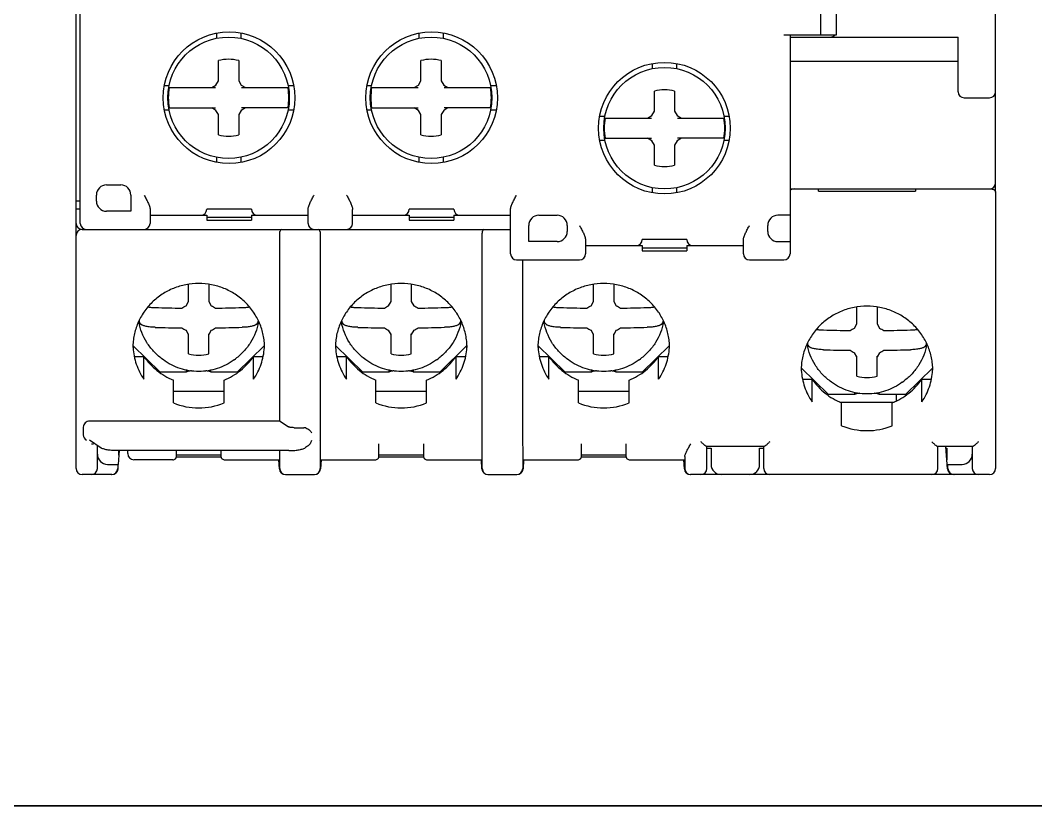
# Model space of a CAD drawing. Header units: millimetres. Extents: x 0 to 19177, y 0 to 12100.
# Drawn here: x 17107.3 to 17157.5, y 10344.9 to 10383.6 of the extents above; entities that cross this region are included whole.
import ezdxf

# ---------------------------------------------------------------- set-up
doc = ezdxf.new("R2010")
doc.units = ezdxf.units.MM
doc.header["$MEASUREMENT"] = 0
doc.layers.add('NetDam', color=7, linetype='Continuous', lineweight=35)

msp = doc.modelspace()

# ---------------------------------------------------------------- linework, layer by layer
at = {"color": 7, "linetype": 'Continuous'}
for p, q in [((17110.092, 10361.525), (17110.092, 10398.425)), ((17155.492, 10375.163), (17155.492, 10398.425)), ((17110.292, 10373.625), (17110.292, 10396.525)), ((17147.642, 10382.925), (17147.642, 10392.825)), ((17146.842, 10386.925), (17146.842, 10382.925)), ((17117.017, 10383.011), (17117.017, 10382.76)), ((17118.217, 10383.02), (17118.217, 10382.76)), ((17127.017, 10383.011), (17127.017, 10382.76)), ((17128.217, 10383.02), (17128.217, 10382.76)), ((17145.042, 10382.925), (17147.642, 10382.925)), ((17145.342, 10382.925), (17145.342, 10372.125)), ((17145.342, 10382.825), (17153.642, 10382.825)), ((17153.642, 10380.125), (17153.642, 10382.825)), ((17117.117, 10380.658), (17117.117, 10381.658)), ((17118.117, 10381.658), (17118.117, 10380.658)), ((17127.117, 10380.658), (17127.117, 10381.658)), ((17128.117, 10381.658), (17128.117, 10380.658)), ((17145.342, 10381.625), (17153.642, 10381.625)), ((17138.542, 10381.516), (17138.542, 10381.26)), ((17139.742, 10381.516), (17139.742, 10381.26)), ((17116.995, 10380.447), (17117.117, 10380.658)), ((17118.117, 10380.658), (17118.239, 10380.447)), ((17126.995, 10380.447), (17127.117, 10380.658)), ((17128.117, 10380.658), (17128.239, 10380.447)), ((17114.449, 10380.425), (17114.686, 10380.425)), ((17114.684, 10380.325), (17116.974, 10380.325)), ((17116.784, 10380.325), (17116.995, 10380.447)), ((17118.239, 10380.447), (17118.45, 10380.325)), ((17118.261, 10380.325), (17120.551, 10380.325)), ((17120.549, 10380.425), (17120.835, 10380.425)), ((17124.449, 10380.425), (17124.686, 10380.425)), ((17124.684, 10380.325), (17126.974, 10380.325)), ((17126.784, 10380.325), (17126.995, 10380.447)), ((17128.239, 10380.447), (17128.45, 10380.325)), ((17128.261, 10380.325), (17130.551, 10380.325)), ((17130.549, 10380.425), (17130.835, 10380.425)), ((17138.642, 10379.158), (17138.642, 10380.158)), ((17139.642, 10380.158), (17139.642, 10379.158)), ((17153.942, 10379.825), (17155.192, 10379.825)), ((17114.449, 10379.225), (17114.684, 10379.225)), ((17114.684, 10379.325), (17116.974, 10379.325)), ((17116.995, 10379.203), (17116.784, 10379.325)), ((17117.117, 10378.992), (17116.995, 10379.203)), ((17118.239, 10379.203), (17118.117, 10378.992)), ((17118.45, 10379.325), (17118.239, 10379.203)), ((17120.551, 10379.325), (17118.261, 10379.325)), ((17120.55, 10379.225), (17120.835, 10379.225)), ((17124.449, 10379.225), (17124.684, 10379.225)), ((17124.684, 10379.325), (17126.974, 10379.325)), ((17126.995, 10379.203), (17126.784, 10379.325)), ((17127.117, 10378.992), (17126.995, 10379.203)), ((17128.239, 10379.203), (17128.117, 10378.992)), ((17128.45, 10379.325), (17128.239, 10379.203)), ((17130.551, 10379.325), (17128.261, 10379.325)), ((17130.55, 10379.225), (17130.835, 10379.225)), ((17138.52, 10378.947), (17138.642, 10379.158)), ((17139.642, 10379.158), (17139.764, 10378.947)), ((17117.117, 10377.992), (17117.117, 10378.992)), ((17118.117, 10378.992), (17118.117, 10377.992)), ((17127.117, 10377.992), (17127.117, 10378.992)), ((17128.117, 10378.992), (17128.117, 10377.992)), ((17135.949, 10378.925), (17136.211, 10378.925)), ((17136.209, 10378.825), (17138.499, 10378.825)), ((17138.309, 10378.825), (17138.52, 10378.947)), ((17139.764, 10378.947), (17139.975, 10378.825)), ((17139.786, 10378.825), (17142.076, 10378.825)), ((17142.074, 10378.925), (17142.335, 10378.925)), ((17135.949, 10377.725), (17136.209, 10377.725)), ((17136.209, 10377.825), (17138.499, 10377.825)), ((17138.52, 10377.703), (17138.309, 10377.825)), ((17138.642, 10377.492), (17138.52, 10377.703)), ((17139.764, 10377.703), (17139.642, 10377.492)), ((17139.975, 10377.825), (17139.764, 10377.703)), ((17142.076, 10377.825), (17139.786, 10377.825)), ((17142.075, 10377.725), (17142.335, 10377.725)), ((17138.642, 10376.492), (17138.642, 10377.492)), ((17139.642, 10377.492), (17139.642, 10376.492)), ((17117.017, 10376.89), (17117.017, 10376.639)), ((17118.217, 10376.89), (17118.217, 10376.63)), ((17127.017, 10376.89), (17127.017, 10376.639)), ((17128.217, 10376.89), (17128.217, 10376.63)), ((17111.592, 10375.525), (17112.292, 10375.525)), ((17138.542, 10375.39), (17138.542, 10375.134)), ((17139.742, 10375.39), (17139.742, 10375.134)), ((17145.342, 10375.325), (17155.192, 10375.325)), ((17145.392, 10375.325), (17145.392, 10375.284)), ((17146.742, 10375.208), (17146.742, 10375.325)), ((17146.742, 10375.208), (17151.542, 10375.208)), ((17151.542, 10375.325), (17151.542, 10375.208)), ((17155.492, 10375.145), (17155.492, 10361.525)), ((17110.292, 10374.725), (17110.092, 10374.725)), ((17111.092, 10374.725), (17111.092, 10375.025)), ((17112.792, 10375.025), (17112.792, 10374.225)), ((17110.292, 10374.325), (17110.092, 10374.325)), ((17112.792, 10374.225), (17111.592, 10374.225)), ((17113.742, 10374.311), (17113.742, 10373.625)), ((17118.742, 10374.325), (17116.542, 10374.325)), ((17121.542, 10373.625), (17121.542, 10374.311)), ((17123.742, 10373.625), (17123.742, 10374.311)), ((17128.742, 10374.325), (17126.542, 10374.325)), ((17131.542, 10372.125), (17131.542, 10374.311)), ((17113.742, 10374.025), (17116.542, 10374.025)), ((17116.542, 10374.025), (17116.542, 10373.775)), ((17116.542, 10373.925), (17118.742, 10373.925)), ((17116.542, 10373.775), (17118.742, 10373.775)), ((17118.742, 10374.025), (17118.742, 10373.775)), ((17118.742, 10374.025), (17121.542, 10374.025)), ((17123.742, 10374.025), (17126.542, 10374.025)), ((17126.542, 10374.025), (17126.542, 10373.775)), ((17126.542, 10373.925), (17128.742, 10373.925)), ((17126.542, 10373.775), (17128.742, 10373.775)), ((17128.742, 10374.025), (17128.742, 10373.775)), ((17128.742, 10374.025), (17131.542, 10374.025)), ((17132.942, 10374.025), (17133.842, 10374.025)), ((17145.342, 10374.025), (17144.742, 10374.025)), ((17110.392, 10373.325), (17131.542, 10373.325)), ((17112.242, 10373.325), (17112.242, 10373.318)), ((17120.146, 10363.863), (17120.146, 10373.09)), ((17122.138, 10373.09), (17122.138, 10363.863)), ((17130.146, 10362.74), (17130.146, 10373.09)), ((17132.442, 10372.725), (17132.442, 10373.525)), ((17134.342, 10373.525), (17134.342, 10373.225)), ((17144.242, 10373.225), (17144.242, 10373.525)), ((17133.842, 10372.725), (17132.442, 10372.725)), ((17135.242, 10372.811), (17135.242, 10372.125)), ((17140.242, 10372.825), (17138.042, 10372.825)), ((17143.042, 10372.125), (17143.042, 10372.811)), ((17144.742, 10372.725), (17145.342, 10372.725)), ((17135.242, 10372.525), (17138.042, 10372.525)), ((17138.042, 10372.525), (17138.042, 10372.275)), ((17138.042, 10372.425), (17140.242, 10372.425)), ((17138.042, 10372.275), (17140.242, 10372.275)), ((17140.242, 10372.525), (17140.242, 10372.275)), ((17140.242, 10372.525), (17143.042, 10372.525)), ((17131.842, 10371.825), (17134.942, 10371.825)), ((17132.138, 10371.825), (17132.138, 10362.74)), ((17143.342, 10371.825), (17145.042, 10371.825)), ((17115.642, 10369.767), (17115.642, 10370.616)), ((17116.642, 10370.616), (17116.642, 10369.767)), ((17125.642, 10369.767), (17125.642, 10370.616)), ((17126.642, 10370.616), (17126.642, 10369.767)), ((17135.642, 10369.767), (17135.642, 10370.616)), ((17136.642, 10370.616), (17136.642, 10369.767)), ((17115.52, 10369.56), (17115.642, 10369.767)), ((17116.642, 10369.767), (17116.764, 10369.56)), ((17125.52, 10369.56), (17125.642, 10369.767)), ((17126.642, 10369.767), (17126.764, 10369.56)), ((17135.52, 10369.56), (17135.642, 10369.767)), ((17136.642, 10369.767), (17136.764, 10369.56)), ((17148.642, 10368.66), (17148.642, 10369.495)), ((17149.642, 10369.495), (17149.642, 10368.66)), ((17113.309, 10368.633), (17113.209, 10368.754)), ((17119.076, 10368.754), (17118.976, 10368.633)), ((17123.309, 10368.633), (17123.209, 10368.754)), ((17129.076, 10368.754), (17128.976, 10368.633)), ((17133.309, 10368.633), (17133.209, 10368.754)), ((17139.076, 10368.754), (17138.976, 10368.633)), ((17148.52, 10368.453), (17148.642, 10368.66)), ((17149.642, 10368.66), (17149.764, 10368.453)), ((17115.642, 10368.14), (17115.52, 10368.345)), ((17115.642, 10367.182), (17115.642, 10368.17)), ((17116.764, 10368.345), (17116.642, 10368.14)), ((17116.642, 10367.182), (17116.642, 10368.17)), ((17125.642, 10368.14), (17125.52, 10368.345)), ((17125.642, 10367.182), (17125.642, 10368.17)), ((17126.764, 10368.345), (17126.642, 10368.14)), ((17126.642, 10367.182), (17126.642, 10368.17)), ((17135.642, 10368.14), (17135.52, 10368.345)), ((17135.642, 10367.182), (17135.642, 10368.17)), ((17136.764, 10368.345), (17136.642, 10368.14)), ((17136.642, 10367.182), (17136.642, 10368.17)), ((17112.897, 10367.59), (17114.242, 10366.277)), ((17119.388, 10367.59), (17118.042, 10366.277)), ((17122.897, 10367.59), (17124.242, 10366.277)), ((17129.388, 10367.59), (17128.042, 10366.277)), ((17132.897, 10367.59), (17134.242, 10366.277)), ((17139.388, 10367.59), (17138.042, 10366.277)), ((17146.309, 10367.527), (17146.209, 10367.648)), ((17152.076, 10367.648), (17151.976, 10367.527)), ((17148.642, 10367.034), (17148.52, 10367.239)), ((17149.764, 10367.239), (17149.642, 10367.034)), ((17112.96, 10367.054), (17113.436, 10367.054)), ((17113.436, 10365.929), (17113.436, 10367.054)), ((17114.398, 10366.887), (17114.324, 10366.942)), ((17117.887, 10366.887), (17117.961, 10366.942)), ((17118.848, 10365.929), (17118.848, 10367.054)), ((17118.848, 10367.054), (17119.324, 10367.054)), ((17122.96, 10367.054), (17123.436, 10367.054)), ((17123.436, 10365.929), (17123.436, 10367.054)), ((17124.398, 10366.887), (17124.324, 10366.942)), ((17127.887, 10366.887), (17127.961, 10366.942)), ((17128.848, 10365.929), (17128.848, 10367.054)), ((17128.848, 10367.054), (17129.324, 10367.054)), ((17132.96, 10367.054), (17133.436, 10367.054)), ((17133.436, 10365.929), (17133.436, 10367.054)), ((17134.398, 10366.887), (17134.324, 10366.942)), ((17137.887, 10366.887), (17137.961, 10366.942)), ((17138.848, 10365.929), (17138.848, 10367.054)), ((17138.848, 10367.054), (17139.324, 10367.054)), ((17148.642, 10366.076), (17148.642, 10367.064)), ((17149.642, 10366.076), (17149.642, 10367.064)), ((17114.187, 10366.282), (17114.242, 10366.277)), ((17115.542, 10366.277), (17114.242, 10366.277)), ((17115.542, 10366.277), (17115.542, 10366.375)), ((17116.742, 10366.277), (17116.742, 10366.375)), ((17118.042, 10366.277), (17116.742, 10366.277)), ((17118.098, 10366.282), (17118.042, 10366.277)), ((17124.187, 10366.282), (17124.242, 10366.277)), ((17125.542, 10366.277), (17124.242, 10366.277)), ((17125.542, 10366.277), (17125.542, 10366.375)), ((17126.742, 10366.277), (17126.742, 10366.375)), ((17128.042, 10366.277), (17126.742, 10366.277)), ((17128.098, 10366.282), (17128.042, 10366.277)), ((17134.187, 10366.282), (17134.242, 10366.277)), ((17135.542, 10366.277), (17134.242, 10366.277)), ((17135.542, 10366.277), (17135.542, 10366.375)), ((17136.742, 10366.277), (17136.742, 10366.375)), ((17138.042, 10366.277), (17136.742, 10366.277)), ((17138.098, 10366.282), (17138.042, 10366.277)), ((17145.896, 10366.485), (17147.242, 10365.17)), ((17152.389, 10366.485), (17151.042, 10365.17)), ((17114.892, 10364.757), (17114.892, 10365.882)), ((17117.392, 10364.757), (17117.392, 10365.882)), ((17124.892, 10364.757), (17124.892, 10365.882)), ((17127.392, 10364.757), (17127.392, 10365.882)), ((17134.892, 10364.757), (17134.892, 10365.882)), ((17137.392, 10364.757), (17137.392, 10365.882)), ((17145.96, 10365.933), (17146.436, 10365.933)), ((17146.436, 10364.807), (17146.436, 10365.933)), ((17147.398, 10365.781), (17147.324, 10365.836)), ((17150.887, 10365.781), (17150.961, 10365.836)), ((17151.848, 10365.933), (17152.324, 10365.933)), ((17151.848, 10364.807), (17151.848, 10365.933)), ((17117.392, 10365.325), (17114.892, 10365.325)), ((17127.392, 10365.325), (17124.892, 10365.325)), ((17137.392, 10365.325), (17134.892, 10365.325)), ((17147.164, 10365.177), (17147.242, 10365.17)), ((17148.542, 10365.17), (17147.242, 10365.17)), ((17148.542, 10365.17), (17148.542, 10365.268)), ((17149.742, 10365.17), (17149.742, 10365.268)), ((17151.042, 10365.17), (17149.742, 10365.17)), ((17150.592, 10364.854), (17150.592, 10365.17)), ((17151.121, 10365.177), (17151.042, 10365.17)), ((17147.808, 10364.8), (17150.477, 10364.8)), ((17147.892, 10363.636), (17147.892, 10364.761)), ((17150.392, 10363.636), (17150.392, 10364.761)), ((17110.442, 10363.57), (17110.442, 10363.179)), ((17120.146, 10363.863), (17110.765, 10363.863)), ((17120.158, 10363.853), (17120.574, 10363.582)), ((17122.142, 10363.863), (17122.127, 10363.853)), ((17122.142, 10363.863), (17122.138, 10363.863)), ((17122.142, 10363.863), (17122.142, 10362.886)), ((17120.859, 10363.538), (17121.326, 10363.538)), ((17111.327, 10362.534), (17110.75, 10362.928)), ((17110.842, 10362.74), (17110.947, 10362.74)), ((17111.142, 10361.525), (17111.142, 10362.634)), ((17121.512, 10362.617), (17121.416, 10362.555)), ((17122.142, 10362.886), (17122.127, 10362.876)), ((17122.138, 10362.884), (17122.138, 10362.74)), ((17125.042, 10362.118), (17125.042, 10362.74)), ((17127.242, 10362.74), (17127.242, 10362.118)), ((17135.042, 10362.118), (17135.042, 10362.74)), ((17137.242, 10362.74), (17137.242, 10362.118)), ((17144.049, 10362.603), (17141.235, 10362.603)), ((17141.242, 10361.525), (17141.242, 10362.603)), ((17144.042, 10361.525), (17144.042, 10362.603)), ((17154.349, 10362.603), (17152.635, 10362.603)), ((17152.642, 10361.525), (17152.642, 10362.603)), ((17153.122, 10361.504), (17153.044, 10362.603)), ((17154.342, 10362.603), (17154.342, 10361.525)), ((17111.142, 10362.125), (17111.153, 10362.125)), ((17120.588, 10362.403), (17112.119, 10362.403)), ((17112.209, 10362.403), (17112.171, 10361.725)), ((17112.642, 10362.256), (17112.642, 10362.403)), ((17117.246, 10362.088), (17115.039, 10362.088)), ((17115.042, 10362.118), (17115.042, 10362.403)), ((17115.042, 10362.191), (17117.242, 10362.191)), ((17117.242, 10362.403), (17117.242, 10362.118)), ((17120.142, 10361.525), (17120.142, 10362.403)), ((17122.142, 10362.45), (17122.142, 10361.525)), ((17127.246, 10362.088), (17125.039, 10362.088)), ((17125.042, 10362.191), (17127.242, 10362.191)), ((17130.142, 10361.525), (17130.142, 10362.45)), ((17132.142, 10362.45), (17132.142, 10361.525)), ((17137.246, 10362.088), (17135.039, 10362.088)), ((17135.042, 10362.191), (17137.242, 10362.191)), ((17140.142, 10362.108), (17140.142, 10361.525)), ((17141.242, 10362.525), (17141.442, 10362.525)), ((17141.442, 10362.525), (17141.442, 10361.725)), ((17143.842, 10361.725), (17143.842, 10362.525)), ((17143.842, 10362.525), (17144.042, 10362.525)), ((17153.049, 10362.525), (17153.078, 10362.525)), ((17153.085, 10362.125), (17153.078, 10362.125)), ((17154.331, 10362.125), (17154.342, 10362.125)), ((17111.642, 10361.725), (17112.171, 10361.725)), ((17112.142, 10361.725), (17112.142, 10361.525)), ((17112.158, 10361.508), (17112.171, 10361.724)), ((17114.859, 10361.956), (17112.942, 10361.956)), ((17117.425, 10361.956), (17120.142, 10361.956)), ((17120.126, 10361.508), (17120.101, 10361.956)), ((17122.142, 10361.956), (17124.859, 10361.956)), ((17122.184, 10361.956), (17122.158, 10361.508)), ((17127.425, 10361.956), (17130.142, 10361.956)), ((17130.126, 10361.508), (17130.101, 10361.956)), ((17132.142, 10361.956), (17134.859, 10361.956)), ((17132.184, 10361.956), (17132.158, 10361.508)), ((17137.425, 10361.956), (17140.142, 10361.956)), ((17140.126, 10361.508), (17140.101, 10361.956)), ((17153.107, 10361.725), (17153.842, 10361.725)), ((17153.142, 10361.525), (17153.142, 10361.725)), ((17111.859, 10361.225), (17110.392, 10361.225)), ((17120.426, 10361.225), (17121.859, 10361.225)), ((17130.426, 10361.225), (17131.859, 10361.225)), ((17155.192, 10361.225), (17140.426, 10361.225))]:
    msp.add_line(p, q, dxfattribs=at)
for centre, radius in [((17117.642, 10379.825), 3.25), ((17117.617, 10379.825), 3), ((17127.642, 10379.825), 3.25), ((17127.617, 10379.825), 3), ((17139.142, 10378.325), 3.25), ((17139.142, 10378.325), 3)]:
    msp.add_circle(centre, radius, dxfattribs=at)
for centre, radius, start, end in [((17147.342, 10383.125), 0.3, 270, 318.1335), ((17117.617, 10379.825), 1.9, 74.7425, 105.2575), ((17127.617, 10379.825), 1.9, 74.7425, 105.2575), ((17117.617, 10379.825), 2.976, 170.3274, 189.6726), ((17117.617, 10379.825), 2.976, 350.3274, 9.6726), ((17127.617, 10379.825), 2.976, 170.3274, 189.6726), ((17127.617, 10379.825), 2.976, 350.3274, 9.6726), ((17139.142, 10378.325), 1.9, 74.7425, 105.2575), ((17153.942, 10380.125), 0.3, 180, 270), ((17155.192, 10380.125), 0.3, 270, 0), ((17139.142, 10378.325), 2.976, 170.3274, 189.6726), ((17139.142, 10378.325), 2.976, 350.3274, 9.6726), ((17117.617, 10379.825), 1.9, 254.7425, 285.2575), ((17127.617, 10379.825), 1.9, 254.7425, 285.2575), ((17139.142, 10378.325), 1.9, 254.7425, 285.2575), ((17155.192, 10375.625), 0.3, 270, 0), ((17111.592, 10375.025), 0.5, 90, 180), ((17112.292, 10375.025), 0.5, 0, 90), ((17145.542, 10375.025), 0.3, 90, 131.8618), ((17111.592, 10374.725), 0.5, 180, 270), ((17116.242, 10374.325), 0.3, 270, 0), ((17119.042, 10374.325), 0.3, 180, 270), ((17126.242, 10374.325), 0.3, 270, 0), ((17129.042, 10374.325), 0.3, 180, 270), ((17110.392, 10373.625), 0.3, 180, 270), ((17110.592, 10373.625), 0.3, 180, 270), ((17113.442, 10373.625), 0.3, 270, 0), ((17121.842, 10373.625), 0.3, 180, 270), ((17123.442, 10373.625), 0.3, 270, 0), ((17132.942, 10373.525), 0.5, 90, 180), ((17133.842, 10373.525), 0.5, 0, 90), ((17144.742, 10373.525), 0.5, 90, 180), ((17110.392, 10373.025), 0.3, 90, 180), ((17133.842, 10373.225), 0.5, 270, 0), ((17144.742, 10373.225), 0.5, 180, 270), ((17137.742, 10372.825), 0.3, 270, 0), ((17140.542, 10372.825), 0.3, 180, 270), ((17131.842, 10372.125), 0.3, 180, 270), ((17134.942, 10372.125), 0.3, 270, 0), ((17143.342, 10372.125), 0.3, 180, 270), ((17145.042, 10372.125), 0.3, 270, 0), ((17116.128, 10442.24), 72.803, 268.32541, 269.35585), ((17074.912, 10442.062), 83.1, 299.08672, 299.25343), ((17157.373, 10442.062), 83.1, 240.74657, 240.91328), ((17116.151, 10442.508), 73.071, 270.64604, 271.67271), ((17126.128, 10442.24), 72.803, 268.32541, 269.35585), ((17084.912, 10442.062), 83.1, 299.08672, 299.25343), ((17167.373, 10442.062), 83.1, 240.74657, 240.91328), ((17126.151, 10442.508), 73.071, 270.64604, 271.67271), ((17136.128, 10442.24), 72.803, 268.32541, 269.35585), ((17094.912, 10442.062), 83.1, 299.08672, 299.25343), ((17177.373, 10442.062), 83.1, 240.74657, 240.91328), ((17136.151, 10442.508), 73.071, 270.64604, 271.67271), ((17116.005, 10369.272), 2.863, 189.5792, 190.5057), ((17116.008, 10369.243), 2.841, 188.446, 189.9028), ((17116.277, 10369.243), 2.841, 350.0972, 351.5542), ((17116.28, 10369.272), 2.863, 349.4943, 350.4209), ((17126.005, 10369.272), 2.863, 189.5792, 190.5057), ((17126.008, 10369.243), 2.841, 188.446, 189.9028), ((17126.277, 10369.243), 2.841, 350.0972, 351.5542), ((17126.28, 10369.272), 2.863, 349.4943, 350.4209), ((17136.005, 10369.272), 2.863, 189.5792, 190.5057), ((17136.008, 10369.243), 2.841, 188.446, 189.9028), ((17136.277, 10369.243), 2.841, 350.0972, 351.5542), ((17136.28, 10369.272), 2.863, 349.4943, 350.4209), ((17116.133, 10441.531), 73.071, 268.32729, 269.35396), ((17157.1, 10441.648), 84.275, 240.27176, 240.43692), ((17075.185, 10441.648), 84.275, 299.56308, 299.72824), ((17116.157, 10441.264), 72.803, 270.64415, 271.67459), ((17126.133, 10441.531), 73.071, 268.32729, 269.35396), ((17167.1, 10441.648), 84.275, 240.27176, 240.43692), ((17085.185, 10441.648), 84.275, 299.56308, 299.72824), ((17126.157, 10441.264), 72.803, 270.64415, 271.67459), ((17136.133, 10441.531), 73.071, 268.32729, 269.35396), ((17177.1, 10441.648), 84.275, 240.27176, 240.43692), ((17095.185, 10441.648), 84.275, 299.56308, 299.72824), ((17136.157, 10441.264), 72.803, 270.64415, 271.67459), ((17149.128, 10441.134), 72.803, 268.32541, 269.35585), ((17107.912, 10440.955), 83.1, 299.08672, 299.25343), ((17190.373, 10440.955), 83.1, 240.74657, 240.91328), ((17149.151, 10441.401), 73.071, 270.64604, 271.67271), ((17115.992, 10367.686), 3.1, 181.8945, 183.6003), ((17116.292, 10367.686), 3.1, 356.3997, 358.1055), ((17125.992, 10367.686), 3.1, 181.8945, 183.6003), ((17126.292, 10367.686), 3.1, 356.3997, 358.1055), ((17135.992, 10367.686), 3.1, 181.8945, 183.6003), ((17136.292, 10367.686), 3.1, 356.3997, 358.1055), ((17149.005, 10368.166), 2.863, 189.7787, 190.5057), ((17149.008, 10368.136), 2.841, 188.6733, 189.9028), ((17149.277, 10368.136), 2.841, 350.0972, 351.327), ((17149.279, 10368.166), 2.863, 349.4943, 350.2215), ((17116.142, 10369.061), 1.945, 255.1, 284.9), ((17126.142, 10369.061), 1.945, 255.1, 284.9), ((17136.142, 10369.061), 1.945, 255.1, 284.9), ((17149.133, 10440.425), 73.071, 268.32729, 269.35396), ((17190.1, 10440.542), 84.275, 240.27176, 240.43692), ((17108.185, 10440.542), 84.275, 299.56308, 299.72824), ((17149.157, 10440.158), 72.803, 270.64415, 271.67459), ((17148.992, 10366.565), 3.1, 181.8945, 183.6003), ((17149.142, 10367.955), 1.945, 255.1, 284.9), ((17149.292, 10366.565), 3.1, 356.3997, 358.1055), ((17116.142, 10367.836), 3.323, 247.9028, 292.0972), ((17126.142, 10367.836), 3.323, 247.9028, 292.0972), ((17136.142, 10367.836), 3.323, 247.9028, 292.0972), ((17149.142, 10366.714), 3.323, 247.9028, 292.0972), ((17111.642, 10362.225), 0.5, 180, 270), ((17112.942, 10362.256), 0.3, 180, 270), ((17153.842, 10362.225), 0.5, 270, 0), ((17141.942, 10361.725), 0.5, 180, 270), ((17143.342, 10361.725), 0.5, 270, 0), ((17110.392, 10361.525), 0.3, 180, 270), ((17110.842, 10361.525), 0.3, 270, 0), ((17111.842, 10361.525), 0.3, 270, 0), ((17111.859, 10361.525), 0.3, 270, 356.7481), ((17120.426, 10361.525), 0.3, 183.2519, 270), ((17120.442, 10361.525), 0.3, 180, 270), ((17121.842, 10361.525), 0.3, 270, 0), ((17121.859, 10361.525), 0.3, 270, 356.7481), ((17130.426, 10361.525), 0.3, 183.2519, 270), ((17130.442, 10361.525), 0.3, 180, 270), ((17131.842, 10361.525), 0.3, 270, 0), ((17131.859, 10361.525), 0.3, 270, 356.7481), ((17140.426, 10361.525), 0.3, 183.2519, 270), ((17140.442, 10361.525), 0.3, 180, 270), ((17140.942, 10361.525), 0.3, 270, 0), ((17144.342, 10361.525), 0.3, 180, 270), ((17152.342, 10361.525), 0.3, 270, 0), ((17153.422, 10361.525), 0.3, 184.0856, 270), ((17153.442, 10361.525), 0.3, 180, 270), ((17154.642, 10361.525), 0.3, 180, 270), ((17155.192, 10361.525), 0.3, 270, 0)]:
    msp.add_arc(centre, radius, start, end, dxfattribs=at)
for centre, major_axis, ratio, start_param, end_param in [((17120.242, 10373.025), (-0.024, 0.3), 0.32355, -0.026084, 0.764281), ((17122.042, 10373.025), (0.024, 0.3), 0.32355, -0.764281, 0.026084), ((17130.242, 10373.025), (-0.024, 0.3), 0.32355, -0.026084, 0.764281), ((17110.765, 10363.57), (0.323, 0), 0.906468, 1.570796, 3.141593), ((17110.765, 10363.179), (0.323, 0), 0.906468, -3.141593, -2.108956), ((17121.326, 10363.245), (0.316, 0), 0.926196, 1.249046, 1.570796), ((17112.267, 10368.713), (0.071, 6.541), 0.002236, -3.092871, -2.875146), ((17153.037, 10366.912), (-0.054, 4.968), 0.002944, -3.630067, -3.190277)]:
    msp.add_ellipse(centre, major_axis=major_axis, ratio=ratio, start_param=start_param, end_param=end_param, dxfattribs=at)
for points, knots in [([(17155.192, 10375.325), (17155.206, 10375.325), (17155.232, 10375.325), (17155.275, 10375.324), (17155.321, 10375.32), (17155.368, 10375.309), (17155.409, 10375.291), (17155.443, 10375.266), (17155.47, 10375.233), (17155.488, 10375.191), (17155.492, 10375.161), (17155.492, 10375.145)], [0, 0, 0, 0, 0.105671, 0.191865, 0.330711, 0.449267, 0.558411, 0.663473, 0.768822, 0.879176, 1, 1, 1, 1]), ([(17113.442, 10375.025), (17113.477, 10374.962), (17113.544, 10374.839), (17113.623, 10374.685), (17113.678, 10374.564), (17113.711, 10374.476), (17113.735, 10374.393), (17113.742, 10374.337), (17113.742, 10374.311)], [0, 0, 0, 0, 0.273805, 0.539503, 0.666193, 0.786539, 0.898455, 1, 1, 1, 1]), ([(17121.542, 10374.311), (17121.542, 10374.337), (17121.55, 10374.393), (17121.574, 10374.476), (17121.607, 10374.564), (17121.661, 10374.685), (17121.741, 10374.839), (17121.808, 10374.962), (17121.842, 10375.025)], [0, 0, 0, 0, 0.101545, 0.213461, 0.333807, 0.460497, 0.726195, 1, 1, 1, 1]), ([(17123.442, 10375.025), (17123.477, 10374.962), (17123.544, 10374.839), (17123.623, 10374.685), (17123.678, 10374.564), (17123.711, 10374.476), (17123.735, 10374.393), (17123.742, 10374.337), (17123.742, 10374.311)], [0, 0, 0, 0, 0.273805, 0.539504, 0.666193, 0.786539, 0.898455, 1, 1, 1, 1]), ([(17131.542, 10374.311), (17131.542, 10374.337), (17131.55, 10374.393), (17131.574, 10374.476), (17131.607, 10374.564), (17131.661, 10374.685), (17131.741, 10374.839), (17131.808, 10374.962), (17131.842, 10375.025)], [0, 0, 0, 0, 0.101545, 0.213461, 0.333807, 0.460497, 0.726195, 1, 1, 1, 1]), ([(17120.146, 10373.09), (17120.146, 10373.116), (17120.147, 10373.154), (17120.151, 10373.203), (17120.155, 10373.226), (17120.158, 10373.236)], [0, 0, 0, 0, 0.537668, 0.780272, 1, 1, 1, 1]), ([(17122.127, 10373.236), (17122.13, 10373.226), (17122.133, 10373.203), (17122.138, 10373.154), (17122.138, 10373.116), (17122.138, 10373.09)], [0, 0, 0, 0, 0.219728, 0.462332, 1, 1, 1, 1]), ([(17130.146, 10373.09), (17130.146, 10373.116), (17130.147, 10373.154), (17130.151, 10373.203), (17130.155, 10373.226), (17130.158, 10373.236)], [0, 0, 0, 0, 0.537668, 0.780272, 1, 1, 1, 1]), ([(17134.942, 10373.525), (17134.977, 10373.462), (17135.044, 10373.339), (17135.123, 10373.185), (17135.178, 10373.064), (17135.211, 10372.976), (17135.235, 10372.893), (17135.242, 10372.837), (17135.242, 10372.811)], [0, 0, 0, 0, 0.273805, 0.539504, 0.666193, 0.786539, 0.898457, 1, 1, 1, 1]), ([(17143.042, 10372.811), (17143.042, 10372.837), (17143.05, 10372.893), (17143.074, 10372.976), (17143.107, 10373.064), (17143.161, 10373.185), (17143.241, 10373.339), (17143.308, 10373.462), (17143.342, 10373.525)], [0, 0, 0, 0, 0.101545, 0.213461, 0.333807, 0.460497, 0.726195, 1, 1, 1, 1]), ([(17119.392, 10367.491), (17119.392, 10367.595), (17119.382, 10367.802), (17119.335, 10368.109), (17119.258, 10368.411), (17119.114, 10368.801), (17118.862, 10369.261), (17118.523, 10369.663), (17118.209, 10369.941), (17117.952, 10370.127), (17117.678, 10370.287), (17117.293, 10370.465), (17116.781, 10370.616), (17116.142, 10370.677), (17115.504, 10370.616), (17114.992, 10370.465), (17114.607, 10370.287), (17114.333, 10370.127), (17114.076, 10369.941), (17113.761, 10369.663), (17113.422, 10369.261), (17113.17, 10368.801), (17113.027, 10368.411), (17112.95, 10368.109), (17112.903, 10367.802), (17112.892, 10367.595), (17112.892, 10367.491)], [0, 0, 0, 0, 0.030819, 0.061656, 0.092527, 0.123448, 0.185414, 0.247705, 0.27902, 0.310421, 0.341902, 0.373456, 0.436662, 0.5, 0.563337, 0.626543, 0.658098, 0.689579, 0.72098, 0.752295, 0.814586, 0.876552, 0.907473, 0.938344, 0.969181, 1, 1, 1, 1]), ([(17129.392, 10367.491), (17129.392, 10367.595), (17129.382, 10367.802), (17129.335, 10368.109), (17129.258, 10368.411), (17129.114, 10368.801), (17128.862, 10369.261), (17128.523, 10369.663), (17128.209, 10369.941), (17127.952, 10370.127), (17127.678, 10370.287), (17127.293, 10370.465), (17126.781, 10370.616), (17126.142, 10370.677), (17125.504, 10370.616), (17124.992, 10370.465), (17124.607, 10370.287), (17124.333, 10370.127), (17124.076, 10369.941), (17123.761, 10369.663), (17123.422, 10369.261), (17123.17, 10368.801), (17123.027, 10368.411), (17122.95, 10368.109), (17122.903, 10367.802), (17122.892, 10367.595), (17122.892, 10367.491)], [0, 0, 0, 0, 0.030819, 0.061656, 0.092527, 0.123448, 0.185414, 0.247705, 0.27902, 0.310421, 0.341902, 0.373456, 0.436662, 0.5, 0.563337, 0.626543, 0.658098, 0.689579, 0.72098, 0.752295, 0.814586, 0.876552, 0.907473, 0.938344, 0.969181, 1, 1, 1, 1]), ([(17139.392, 10367.491), (17139.392, 10367.595), (17139.382, 10367.802), (17139.335, 10368.109), (17139.258, 10368.411), (17139.114, 10368.801), (17138.862, 10369.261), (17138.523, 10369.663), (17138.209, 10369.941), (17137.952, 10370.127), (17137.678, 10370.287), (17137.293, 10370.465), (17136.781, 10370.616), (17136.142, 10370.677), (17135.504, 10370.616), (17134.992, 10370.465), (17134.607, 10370.287), (17134.333, 10370.127), (17134.076, 10369.941), (17133.761, 10369.663), (17133.422, 10369.261), (17133.17, 10368.801), (17133.027, 10368.411), (17132.95, 10368.109), (17132.903, 10367.802), (17132.892, 10367.595), (17132.892, 10367.491)], [0, 0, 0, 0, 0.030819, 0.061656, 0.092527, 0.123448, 0.185414, 0.247705, 0.27902, 0.310421, 0.341902, 0.373456, 0.436662, 0.5, 0.563337, 0.626543, 0.658098, 0.689579, 0.72098, 0.752295, 0.814586, 0.876552, 0.907473, 0.938344, 0.969181, 1, 1, 1, 1]), ([(17113.633, 10369.5), (17113.691, 10369.491), (17113.813, 10369.477), (17113.936, 10369.47), (17114, 10369.468)], [0, 0, 0, 0, 0.477419, 1, 1, 1, 1]), ([(17118.284, 10369.468), (17118.349, 10369.47), (17118.471, 10369.477), (17118.594, 10369.491), (17118.652, 10369.5)], [0, 0, 0, 0, 0.522581, 1, 1, 1, 1]), ([(17123.633, 10369.5), (17123.691, 10369.491), (17123.813, 10369.477), (17123.936, 10369.47), (17124, 10369.468)], [0, 0, 0, 0, 0.477419, 1, 1, 1, 1]), ([(17128.284, 10369.468), (17128.349, 10369.47), (17128.471, 10369.477), (17128.594, 10369.491), (17128.652, 10369.5)], [0, 0, 0, 0, 0.522581, 1, 1, 1, 1]), ([(17133.633, 10369.5), (17133.691, 10369.491), (17133.813, 10369.477), (17133.936, 10369.47), (17134, 10369.468)], [0, 0, 0, 0, 0.477419, 1, 1, 1, 1]), ([(17138.284, 10369.468), (17138.349, 10369.47), (17138.471, 10369.477), (17138.594, 10369.491), (17138.652, 10369.5)], [0, 0, 0, 0, 0.522581, 1, 1, 1, 1]), ([(17152.392, 10366.37), (17152.392, 10366.473), (17152.382, 10366.68), (17152.335, 10366.988), (17152.258, 10367.289), (17152.114, 10367.68), (17151.862, 10368.14), (17151.523, 10368.542), (17151.209, 10368.82), (17150.952, 10369.006), (17150.678, 10369.166), (17150.293, 10369.343), (17149.781, 10369.495), (17149.142, 10369.556), (17148.504, 10369.495), (17147.992, 10369.343), (17147.607, 10369.166), (17147.333, 10369.006), (17147.076, 10368.82), (17146.761, 10368.542), (17146.422, 10368.14), (17146.17, 10367.68), (17146.027, 10367.289), (17145.95, 10366.988), (17145.903, 10366.68), (17145.892, 10366.473), (17145.892, 10366.37)], [0, 0, 0, 0, 0.030819, 0.061656, 0.092527, 0.123448, 0.185414, 0.247705, 0.27902, 0.310421, 0.341902, 0.373456, 0.436662, 0.5, 0.563337, 0.626543, 0.658098, 0.689579, 0.72098, 0.752295, 0.814586, 0.876552, 0.907473, 0.938344, 0.969181, 1, 1, 1, 1]), ([(17114.324, 10366.942), (17114.177, 10367.052), (17113.904, 10367.297), (17113.57, 10367.733), (17113.323, 10368.222), (17113.223, 10368.572), (17113.19, 10368.75)], [0, 0, 0, 0, 0.251513, 0.501921, 0.751339, 1, 1, 1, 1]), ([(17114, 10368.492), (17113.919, 10368.494), (17113.801, 10368.501), (17113.65, 10368.52), (17113.552, 10368.537), (17113.467, 10368.556), (17113.397, 10368.579), (17113.35, 10368.6), (17113.323, 10368.619), (17113.313, 10368.628), (17113.309, 10368.633)], [0, 0, 0, 0, 0.340151, 0.495457, 0.636082, 0.758805, 0.861052, 0.941288, 0.973195, 1, 1, 1, 1]), ([(17119.094, 10368.75), (17119.061, 10368.572), (17118.961, 10368.222), (17118.715, 10367.733), (17118.381, 10367.297), (17118.107, 10367.052), (17117.961, 10366.942)], [0, 0, 0, 0, 0.248661, 0.498079, 0.748487, 1, 1, 1, 1]), ([(17118.976, 10368.633), (17118.972, 10368.628), (17118.962, 10368.619), (17118.934, 10368.6), (17118.888, 10368.579), (17118.818, 10368.556), (17118.733, 10368.537), (17118.635, 10368.52), (17118.484, 10368.501), (17118.366, 10368.494), (17118.284, 10368.492)], [0, 0, 0, 0, 0.026805, 0.058712, 0.138948, 0.241195, 0.363918, 0.504543, 0.659849, 1, 1, 1, 1]), ([(17124.324, 10366.942), (17124.177, 10367.052), (17123.904, 10367.297), (17123.57, 10367.733), (17123.323, 10368.222), (17123.223, 10368.572), (17123.19, 10368.75)], [0, 0, 0, 0, 0.251513, 0.501921, 0.751339, 1, 1, 1, 1]), ([(17124, 10368.492), (17123.919, 10368.494), (17123.801, 10368.501), (17123.65, 10368.52), (17123.552, 10368.537), (17123.467, 10368.556), (17123.397, 10368.579), (17123.35, 10368.6), (17123.323, 10368.619), (17123.313, 10368.628), (17123.309, 10368.633)], [0, 0, 0, 0, 0.340151, 0.495457, 0.636082, 0.758805, 0.861052, 0.941288, 0.973195, 1, 1, 1, 1]), ([(17129.094, 10368.75), (17129.061, 10368.572), (17128.961, 10368.222), (17128.715, 10367.733), (17128.381, 10367.297), (17128.107, 10367.052), (17127.961, 10366.942)], [0, 0, 0, 0, 0.248661, 0.498079, 0.748487, 1, 1, 1, 1]), ([(17128.976, 10368.633), (17128.972, 10368.628), (17128.962, 10368.619), (17128.934, 10368.6), (17128.888, 10368.579), (17128.818, 10368.556), (17128.733, 10368.537), (17128.635, 10368.52), (17128.484, 10368.501), (17128.366, 10368.494), (17128.284, 10368.492)], [0, 0, 0, 0, 0.026805, 0.058712, 0.138948, 0.241195, 0.363918, 0.504543, 0.659849, 1, 1, 1, 1]), ([(17134.324, 10366.942), (17134.177, 10367.052), (17133.904, 10367.297), (17133.57, 10367.733), (17133.323, 10368.222), (17133.223, 10368.572), (17133.19, 10368.75)], [0, 0, 0, 0, 0.251513, 0.501921, 0.751339, 1, 1, 1, 1]), ([(17134, 10368.492), (17133.919, 10368.494), (17133.801, 10368.501), (17133.65, 10368.52), (17133.552, 10368.537), (17133.467, 10368.556), (17133.397, 10368.579), (17133.35, 10368.6), (17133.323, 10368.619), (17133.313, 10368.628), (17133.309, 10368.633)], [0, 0, 0, 0, 0.340151, 0.495457, 0.636082, 0.758805, 0.861052, 0.941288, 0.973195, 1, 1, 1, 1]), ([(17139.094, 10368.75), (17139.061, 10368.572), (17138.961, 10368.222), (17138.715, 10367.733), (17138.381, 10367.297), (17138.107, 10367.052), (17137.961, 10366.942)], [0, 0, 0, 0, 0.248661, 0.498079, 0.748487, 1, 1, 1, 1]), ([(17138.976, 10368.633), (17138.972, 10368.628), (17138.962, 10368.619), (17138.934, 10368.6), (17138.888, 10368.579), (17138.818, 10368.556), (17138.733, 10368.537), (17138.635, 10368.52), (17138.484, 10368.501), (17138.366, 10368.494), (17138.284, 10368.492)], [0, 0, 0, 0, 0.026805, 0.058712, 0.138948, 0.241195, 0.363918, 0.504543, 0.659849, 1, 1, 1, 1]), ([(17146.644, 10368.391), (17146.701, 10368.383), (17146.819, 10368.37), (17146.938, 10368.363), (17147, 10368.362)], [0, 0, 0, 0, 0.478766, 1, 1, 1, 1]), ([(17151.284, 10368.362), (17151.346, 10368.363), (17151.465, 10368.37), (17151.584, 10368.383), (17151.64, 10368.391)], [0, 0, 0, 0, 0.521235, 1, 1, 1, 1]), ([(17147.324, 10365.836), (17147.177, 10365.945), (17146.904, 10366.19), (17146.57, 10366.626), (17146.323, 10367.115), (17146.223, 10367.466), (17146.19, 10367.644)], [0, 0, 0, 0, 0.251513, 0.501921, 0.751339, 1, 1, 1, 1]), ([(17152.094, 10367.644), (17152.061, 10367.466), (17151.961, 10367.115), (17151.715, 10366.626), (17151.381, 10366.19), (17151.107, 10365.945), (17150.961, 10365.836)], [0, 0, 0, 0, 0.248661, 0.498079, 0.748487, 1, 1, 1, 1]), ([(17112.898, 10367.491), (17112.907, 10367.353), (17112.943, 10367.076), (17113.053, 10366.672), (17113.216, 10366.285), (17113.358, 10366.044), (17113.436, 10365.929)], [0, 0, 0, 0, 0.249377, 0.499052, 0.749209, 1, 1, 1, 1]), ([(17118.848, 10365.929), (17118.927, 10366.044), (17119.069, 10366.285), (17119.232, 10366.672), (17119.341, 10367.076), (17119.378, 10367.353), (17119.386, 10367.491)], [0, 0, 0, 0, 0.250791, 0.500948, 0.750623, 1, 1, 1, 1]), ([(17122.898, 10367.491), (17122.907, 10367.353), (17122.943, 10367.076), (17123.053, 10366.672), (17123.216, 10366.285), (17123.358, 10366.044), (17123.436, 10365.929)], [0, 0, 0, 0, 0.249377, 0.499052, 0.749209, 1, 1, 1, 1]), ([(17128.848, 10365.929), (17128.927, 10366.044), (17129.069, 10366.285), (17129.232, 10366.672), (17129.341, 10367.076), (17129.378, 10367.353), (17129.386, 10367.491)], [0, 0, 0, 0, 0.250791, 0.500948, 0.750623, 1, 1, 1, 1]), ([(17132.898, 10367.491), (17132.907, 10367.353), (17132.943, 10367.076), (17133.053, 10366.672), (17133.216, 10366.285), (17133.358, 10366.044), (17133.436, 10365.929)], [0, 0, 0, 0, 0.249377, 0.499052, 0.749209, 1, 1, 1, 1]), ([(17138.848, 10365.929), (17138.927, 10366.044), (17139.069, 10366.285), (17139.232, 10366.672), (17139.341, 10367.076), (17139.378, 10367.353), (17139.386, 10367.491)], [0, 0, 0, 0, 0.250791, 0.500948, 0.750623, 1, 1, 1, 1]), ([(17147, 10367.385), (17146.919, 10367.388), (17146.801, 10367.395), (17146.65, 10367.413), (17146.552, 10367.43), (17146.467, 10367.45), (17146.397, 10367.472), (17146.35, 10367.493), (17146.323, 10367.512), (17146.313, 10367.522), (17146.309, 10367.527)], [0, 0, 0, 0, 0.340151, 0.495457, 0.636082, 0.758805, 0.861052, 0.941288, 0.973195, 1, 1, 1, 1]), ([(17151.976, 10367.527), (17151.972, 10367.522), (17151.962, 10367.512), (17151.934, 10367.493), (17151.888, 10367.472), (17151.818, 10367.45), (17151.733, 10367.43), (17151.635, 10367.413), (17151.484, 10367.395), (17151.366, 10367.388), (17151.284, 10367.385)], [0, 0, 0, 0, 0.026805, 0.058712, 0.138948, 0.241195, 0.363918, 0.504543, 0.659849, 1, 1, 1, 1]), ([(17113.436, 10367.054), (17113.525, 10366.924), (17113.722, 10366.677), (17114.069, 10366.353), (17114.46, 10366.083), (17114.745, 10365.942), (17114.892, 10365.882)], [0, 0, 0, 0, 0.248724, 0.498317, 0.74877, 1, 1, 1, 1]), ([(17117.887, 10366.887), (17117.762, 10366.794), (17117.497, 10366.629), (17117.066, 10366.447), (17116.61, 10366.336), (17116.142, 10366.299), (17115.675, 10366.336), (17115.219, 10366.447), (17114.787, 10366.629), (17114.523, 10366.794), (17114.398, 10366.887)], [0, 0, 0, 0, 0.12475, 0.249702, 0.374812, 0.5, 0.625189, 0.750298, 0.87525, 1, 1, 1, 1]), ([(17117.392, 10365.882), (17117.539, 10365.942), (17117.824, 10366.083), (17118.216, 10366.353), (17118.563, 10366.677), (17118.76, 10366.924), (17118.848, 10367.054)], [0, 0, 0, 0, 0.25123, 0.501683, 0.751276, 1, 1, 1, 1]), ([(17123.436, 10367.054), (17123.525, 10366.924), (17123.722, 10366.677), (17124.069, 10366.353), (17124.46, 10366.083), (17124.745, 10365.942), (17124.892, 10365.882)], [0, 0, 0, 0, 0.248724, 0.498317, 0.74877, 1, 1, 1, 1]), ([(17127.887, 10366.887), (17127.762, 10366.794), (17127.497, 10366.629), (17127.066, 10366.447), (17126.61, 10366.336), (17126.142, 10366.299), (17125.675, 10366.336), (17125.219, 10366.447), (17124.787, 10366.629), (17124.523, 10366.794), (17124.398, 10366.887)], [0, 0, 0, 0, 0.12475, 0.249702, 0.374812, 0.5, 0.625189, 0.750298, 0.87525, 1, 1, 1, 1]), ([(17127.392, 10365.882), (17127.539, 10365.942), (17127.824, 10366.083), (17128.216, 10366.353), (17128.563, 10366.677), (17128.76, 10366.924), (17128.848, 10367.054)], [0, 0, 0, 0, 0.25123, 0.501683, 0.751276, 1, 1, 1, 1]), ([(17133.436, 10367.054), (17133.525, 10366.924), (17133.722, 10366.677), (17134.069, 10366.353), (17134.46, 10366.083), (17134.745, 10365.942), (17134.892, 10365.882)], [0, 0, 0, 0, 0.248724, 0.498317, 0.74877, 1, 1, 1, 1]), ([(17137.887, 10366.887), (17137.762, 10366.794), (17137.497, 10366.629), (17137.066, 10366.447), (17136.61, 10366.336), (17136.142, 10366.299), (17135.675, 10366.336), (17135.219, 10366.447), (17134.787, 10366.629), (17134.523, 10366.794), (17134.398, 10366.887)], [0, 0, 0, 0, 0.12475, 0.249702, 0.374812, 0.5, 0.625189, 0.750298, 0.87525, 1, 1, 1, 1]), ([(17137.392, 10365.882), (17137.539, 10365.942), (17137.824, 10366.083), (17138.216, 10366.353), (17138.563, 10366.677), (17138.76, 10366.924), (17138.848, 10367.054)], [0, 0, 0, 0, 0.25123, 0.501683, 0.751276, 1, 1, 1, 1]), ([(17115.784, 10366.34), (17115.768, 10366.34), (17115.736, 10366.338), (17115.69, 10366.333), (17115.648, 10366.327), (17115.613, 10366.319), (17115.587, 10366.311), (17115.57, 10366.304), (17115.555, 10366.296), (17115.542, 10366.286), (17115.542, 10366.277)], [0, 0, 0, 0, 0.19243, 0.373105, 0.53717, 0.680248, 0.7989, 0.848373, 0.891106, 1, 1, 1, 1]), ([(17116.742, 10366.277), (17116.742, 10366.286), (17116.73, 10366.296), (17116.715, 10366.304), (17116.698, 10366.311), (17116.672, 10366.319), (17116.636, 10366.327), (17116.595, 10366.333), (17116.549, 10366.338), (17116.517, 10366.34), (17116.5, 10366.34)], [0, 0, 0, 0, 0.108886, 0.151621, 0.201098, 0.319757, 0.462844, 0.626913, 0.807584, 1, 1, 1, 1]), ([(17125.784, 10366.34), (17125.768, 10366.34), (17125.736, 10366.338), (17125.69, 10366.333), (17125.648, 10366.327), (17125.613, 10366.319), (17125.587, 10366.311), (17125.57, 10366.304), (17125.555, 10366.296), (17125.542, 10366.286), (17125.542, 10366.277)], [0, 0, 0, 0, 0.19243, 0.373105, 0.53717, 0.680248, 0.7989, 0.848373, 0.891106, 1, 1, 1, 1]), ([(17126.742, 10366.277), (17126.742, 10366.286), (17126.73, 10366.296), (17126.715, 10366.304), (17126.698, 10366.311), (17126.672, 10366.319), (17126.636, 10366.327), (17126.595, 10366.333), (17126.549, 10366.338), (17126.517, 10366.34), (17126.5, 10366.34)], [0, 0, 0, 0, 0.108886, 0.151621, 0.201098, 0.319757, 0.462844, 0.626913, 0.807584, 1, 1, 1, 1]), ([(17135.784, 10366.34), (17135.768, 10366.34), (17135.736, 10366.338), (17135.69, 10366.333), (17135.648, 10366.327), (17135.613, 10366.319), (17135.587, 10366.311), (17135.57, 10366.304), (17135.555, 10366.296), (17135.542, 10366.286), (17135.542, 10366.277)], [0, 0, 0, 0, 0.19243, 0.373105, 0.53717, 0.680248, 0.7989, 0.848373, 0.891106, 1, 1, 1, 1]), ([(17136.742, 10366.277), (17136.742, 10366.286), (17136.73, 10366.296), (17136.715, 10366.304), (17136.698, 10366.311), (17136.672, 10366.319), (17136.636, 10366.327), (17136.595, 10366.333), (17136.549, 10366.338), (17136.517, 10366.34), (17136.5, 10366.34)], [0, 0, 0, 0, 0.108886, 0.151621, 0.201098, 0.319757, 0.462844, 0.626913, 0.807584, 1, 1, 1, 1]), ([(17145.898, 10366.37), (17145.907, 10366.231), (17145.943, 10365.955), (17146.053, 10365.551), (17146.216, 10365.164), (17146.358, 10364.923), (17146.436, 10364.807)], [0, 0, 0, 0, 0.249377, 0.499052, 0.749209, 1, 1, 1, 1]), ([(17151.848, 10364.807), (17151.927, 10364.923), (17152.069, 10365.164), (17152.232, 10365.551), (17152.341, 10365.955), (17152.378, 10366.231), (17152.386, 10366.37)], [0, 0, 0, 0, 0.250791, 0.500948, 0.750623, 1, 1, 1, 1]), ([(17146.436, 10365.933), (17146.525, 10365.803), (17146.722, 10365.556), (17147.069, 10365.232), (17147.46, 10364.962), (17147.745, 10364.821), (17147.892, 10364.761)], [0, 0, 0, 0, 0.248724, 0.498317, 0.74877, 1, 1, 1, 1]), ([(17150.887, 10365.781), (17150.762, 10365.688), (17150.497, 10365.522), (17150.066, 10365.341), (17149.61, 10365.23), (17149.142, 10365.192), (17148.675, 10365.23), (17148.219, 10365.341), (17147.787, 10365.522), (17147.523, 10365.688), (17147.398, 10365.781)], [0, 0, 0, 0, 0.12475, 0.249702, 0.374812, 0.5, 0.625189, 0.750298, 0.87525, 1, 1, 1, 1]), ([(17150.392, 10364.761), (17150.539, 10364.821), (17150.824, 10364.962), (17151.216, 10365.232), (17151.563, 10365.556), (17151.76, 10365.803), (17151.848, 10365.933)], [0, 0, 0, 0, 0.25123, 0.501683, 0.751276, 1, 1, 1, 1]), ([(17148.784, 10365.234), (17148.768, 10365.233), (17148.736, 10365.231), (17148.69, 10365.226), (17148.648, 10365.22), (17148.613, 10365.212), (17148.587, 10365.205), (17148.57, 10365.197), (17148.555, 10365.19), (17148.542, 10365.179), (17148.542, 10365.17)], [0, 0, 0, 0, 0.19243, 0.373105, 0.53717, 0.680248, 0.7989, 0.848373, 0.891106, 1, 1, 1, 1]), ([(17149.742, 10365.17), (17149.742, 10365.179), (17149.73, 10365.19), (17149.715, 10365.197), (17149.698, 10365.205), (17149.672, 10365.212), (17149.636, 10365.22), (17149.595, 10365.226), (17149.549, 10365.231), (17149.517, 10365.233), (17149.5, 10365.234)], [0, 0, 0, 0, 0.108886, 0.151621, 0.201098, 0.319757, 0.462844, 0.626913, 0.807584, 1, 1, 1, 1]), ([(17120.146, 10363.863), (17120.147, 10363.862), (17120.15, 10363.858), (17120.154, 10363.855), (17120.158, 10363.853)], [0, 0, 0, 0, 0.21894, 1, 1, 1, 1]), ([(17120.859, 10363.538), (17120.828, 10363.538), (17120.769, 10363.54), (17120.699, 10363.547), (17120.649, 10363.556), (17120.618, 10363.564), (17120.594, 10363.572), (17120.58, 10363.579), (17120.574, 10363.582)], [0, 0, 0, 0, 0.317548, 0.605931, 0.730947, 0.839487, 0.929534, 1, 1, 1, 1]), ([(17122.138, 10363.863), (17122.138, 10363.862), (17122.134, 10363.858), (17122.13, 10363.855), (17122.127, 10363.853)], [0, 0, 0, 0, 0.21894, 1, 1, 1, 1]), ([(17121.426, 10363.523), (17121.462, 10363.512), (17121.529, 10363.483), (17121.612, 10363.424), (17121.673, 10363.36), (17121.701, 10363.313), (17121.711, 10363.29)], [0, 0, 0, 0, 0.30189, 0.56995, 0.801285, 1, 1, 1, 1]), ([(17121.711, 10362.899), (17121.696, 10362.845), (17121.646, 10362.737), (17121.562, 10362.65), (17121.512, 10362.617)], [0, 0, 0, 0, 0.482795, 1, 1, 1, 1]), ([(17122.138, 10362.74), (17122.138, 10362.69), (17122.14, 10362.593), (17122.142, 10362.496), (17122.142, 10362.45)], [0, 0, 0, 0, 0.515439, 1, 1, 1, 1]), ([(17130.142, 10362.45), (17130.142, 10362.496), (17130.145, 10362.593), (17130.146, 10362.69), (17130.146, 10362.74)], [0, 0, 0, 0, 0.484561, 1, 1, 1, 1]), ([(17132.138, 10362.74), (17132.138, 10362.69), (17132.14, 10362.593), (17132.142, 10362.496), (17132.142, 10362.45)], [0, 0, 0, 0, 0.515439, 1, 1, 1, 1]), ([(17140.142, 10362.108), (17140.142, 10362.128), (17140.15, 10362.173), (17140.174, 10362.241), (17140.208, 10362.315), (17140.263, 10362.423), (17140.343, 10362.564), (17140.409, 10362.68), (17140.442, 10362.74)], [0, 0, 0, 0, 0.08788, 0.190866, 0.306724, 0.432786, 0.706917, 1, 1, 1, 1]), ([(17141.235, 10362.603), (17141.232, 10362.603), (17141.226, 10362.605), (17141.215, 10362.609), (17141.202, 10362.617), (17141.181, 10362.63), (17141.152, 10362.651), (17141.114, 10362.682), (17141.073, 10362.716), (17141.031, 10362.755), (17140.987, 10362.795), (17140.957, 10362.824), (17140.942, 10362.838)], [0, 0, 0, 0, 0.021943, 0.052844, 0.092142, 0.138838, 0.250359, 0.380358, 0.523618, 0.67639, 0.835926, 1, 1, 1, 1]), ([(17144.342, 10362.838), (17144.328, 10362.824), (17144.298, 10362.795), (17144.254, 10362.755), (17144.211, 10362.716), (17144.17, 10362.682), (17144.133, 10362.651), (17144.103, 10362.63), (17144.082, 10362.617), (17144.069, 10362.609), (17144.059, 10362.605), (17144.052, 10362.603), (17144.049, 10362.603)], [0, 0, 0, 0, 0.164074, 0.32361, 0.476382, 0.619642, 0.749641, 0.861162, 0.907858, 0.947156, 0.978057, 1, 1, 1, 1]), ([(17152.635, 10362.603), (17152.632, 10362.603), (17152.626, 10362.605), (17152.615, 10362.609), (17152.602, 10362.617), (17152.581, 10362.63), (17152.552, 10362.651), (17152.514, 10362.682), (17152.473, 10362.716), (17152.431, 10362.755), (17152.387, 10362.795), (17152.357, 10362.824), (17152.342, 10362.838)], [0, 0, 0, 0, 0.021943, 0.052844, 0.092142, 0.138838, 0.250359, 0.380358, 0.523618, 0.67639, 0.835926, 1, 1, 1, 1]), ([(17154.642, 10362.838), (17154.628, 10362.824), (17154.598, 10362.795), (17154.554, 10362.755), (17154.511, 10362.716), (17154.47, 10362.682), (17154.433, 10362.651), (17154.403, 10362.63), (17154.382, 10362.617), (17154.369, 10362.609), (17154.359, 10362.605), (17154.352, 10362.603), (17154.349, 10362.603)], [0, 0, 0, 0, 0.164074, 0.32361, 0.476382, 0.619642, 0.749641, 0.861162, 0.907858, 0.947156, 0.978057, 1, 1, 1, 1]), ([(17112.119, 10362.403), (17112.042, 10362.403), (17111.891, 10362.408), (17111.709, 10362.427), (17111.576, 10362.45), (17111.486, 10362.471), (17111.403, 10362.498), (17111.351, 10362.521), (17111.327, 10362.534)], [0, 0, 0, 0, 0.288258, 0.55591, 0.677446, 0.790244, 0.896193, 1, 1, 1, 1]), ([(17114.859, 10361.956), (17114.882, 10361.956), (17114.926, 10361.962), (17114.976, 10361.987), (17115.008, 10362.017), (17115.027, 10362.046), (17115.039, 10362.08), (17115.042, 10362.105), (17115.042, 10362.118)], [0, 0, 0, 0, 0.24597, 0.481835, 0.600981, 0.724342, 0.855792, 1, 1, 1, 1]), ([(17117.242, 10362.118), (17117.242, 10362.105), (17117.245, 10362.08), (17117.258, 10362.046), (17117.277, 10362.017), (17117.309, 10361.987), (17117.359, 10361.962), (17117.403, 10361.956), (17117.425, 10361.956)], [0, 0, 0, 0, 0.144208, 0.275658, 0.399019, 0.518165, 0.75403, 1, 1, 1, 1]), ([(17120.588, 10362.403), (17120.671, 10362.403), (17120.792, 10362.407), (17120.949, 10362.422), (17121.058, 10362.437), (17121.159, 10362.456), (17121.28, 10362.487), (17121.366, 10362.523), (17121.416, 10362.555)], [0, 0, 0, 0, 0.290315, 0.428055, 0.557655, 0.677873, 0.789108, 1, 1, 1, 1]), ([(17124.859, 10361.956), (17124.882, 10361.956), (17124.926, 10361.962), (17124.976, 10361.987), (17125.008, 10362.017), (17125.027, 10362.046), (17125.039, 10362.08), (17125.042, 10362.105), (17125.042, 10362.118)], [0, 0, 0, 0, 0.24597, 0.481835, 0.600981, 0.724342, 0.855792, 1, 1, 1, 1]), ([(17127.242, 10362.118), (17127.242, 10362.105), (17127.245, 10362.08), (17127.258, 10362.046), (17127.277, 10362.017), (17127.309, 10361.987), (17127.359, 10361.962), (17127.403, 10361.956), (17127.425, 10361.956)], [0, 0, 0, 0, 0.144208, 0.275658, 0.399019, 0.518165, 0.75403, 1, 1, 1, 1]), ([(17134.859, 10361.956), (17134.882, 10361.956), (17134.926, 10361.962), (17134.976, 10361.987), (17135.008, 10362.017), (17135.027, 10362.046), (17135.039, 10362.08), (17135.042, 10362.105), (17135.042, 10362.118)], [0, 0, 0, 0, 0.24597, 0.481835, 0.600981, 0.724342, 0.855792, 1, 1, 1, 1]), ([(17137.242, 10362.118), (17137.242, 10362.105), (17137.245, 10362.08), (17137.258, 10362.046), (17137.277, 10362.017), (17137.309, 10361.987), (17137.359, 10361.962), (17137.403, 10361.956), (17137.425, 10361.956)], [0, 0, 0, 0, 0.144208, 0.275658, 0.399019, 0.518165, 0.75403, 1, 1, 1, 1])]:
    msp.add_open_spline(points, degree=3, knots=knots, dxfattribs=at)
at = {"layer": 'NetDam', "color": 0}
msp.add_line((16945.092, 10344.875), (17575.092, 10344.875), dxfattribs=at)

doc.saveas('drawing.dxf')
